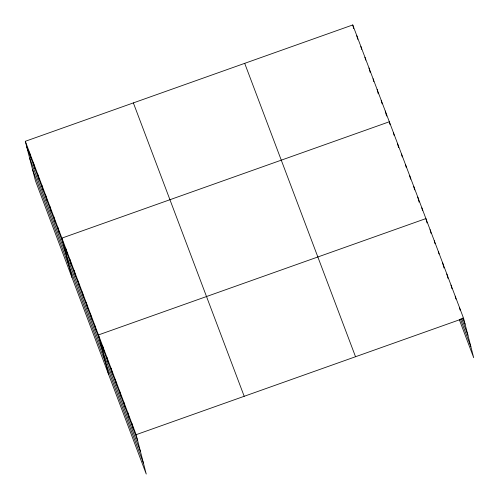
<?xml version="1.0" encoding="UTF-8"?>
<svg xmlns="http://www.w3.org/2000/svg" width="499" height="499" viewBox="0 0 499 499"><rect width="100%" height="100%" fill="white"/><g stroke="black" fill="none" stroke-linecap="round" stroke-linejoin="round"><path stroke-width="0.75" d="M25.306 141.298L136.133 434.685L146.244 474.05L35.41 180.663L25.306 141.298L352.756 24.95L463.59 318.337L473.694 357.702L459.305 319.603M136.133 434.685L463.59 318.337M462.723 317.907L465.08 324.138M461.644 318.593L467.925 335.216M460.384 318.917L470.85 346.63M244.697 63.342L355.531 356.729M133.364 102.9L244.198 396.287M26.796 147.099L137.624 440.486M29.641 158.177L140.469 451.564M32.566 169.585L143.4 462.972M459.404 307.253L460.147 310.153M455.213 296.169L455.961 299.069M451.027 285.085L451.957 288.715M446.842 274.001L447.959 278.355M442.65 262.917L443.96 268M438.465 251.839L439.026 254.01M434.28 240.755L435.022 243.655M430.094 229.671L431.024 233.295M427.025 222.941L425.903 218.587L98.453 334.935L108.564 374.3M421.842 207.827L422.584 210.728M417.775 197.068L419.079 202.151M413.715 186.314L414.644 189.938M409.648 175.554L410.583 179.185M405.587 164.795L406.329 167.701M401.52 154.041L402.269 156.942M397.46 143.282L398.576 147.635M393.393 132.528L394.141 135.429M390.075 124.669L389.332 121.768L61.876 238.117L71.987 277.481M385.265 111.009L386.569 116.086M381.205 100.255L382.134 103.879M377.138 89.496L378.254 93.849M373.077 78.736L373.82 81.636M369.011 67.983L370.127 72.33M364.95 57.223L365.692 60.123M360.883 46.463L361.632 49.37M356.822 35.71L357.752 39.334M352.756 24.95L353.685 28.58M131.948 423.601L133.439 429.402M127.763 412.517L129.253 418.318M123.577 401.433L125.068 407.24M119.386 390.349L120.877 396.156M115.2 379.265L116.691 385.072M111.015 368.181L112.506 373.988M106.83 357.097L108.32 362.904M102.638 346.013L104.129 351.82M94.392 324.175L95.877 329.976M90.325 313.416L91.816 319.223M86.265 302.662L87.749 308.463M82.198 291.903L83.689 297.703M78.137 281.143L79.622 286.95M74.07 270.389L75.561 276.19M70.003 259.63L71.494 265.431M65.943 248.87L67.434 254.677M57.815 227.357L59.306 233.158M53.749 216.597L55.239 222.404M49.688 205.844L51.179 211.645M45.621 195.084L47.112 200.891M41.56 184.324L43.051 190.131M37.494 173.571L38.984 179.372M33.433 162.811L34.924 168.618M29.366 152.052L30.857 157.859"/></g></svg>
